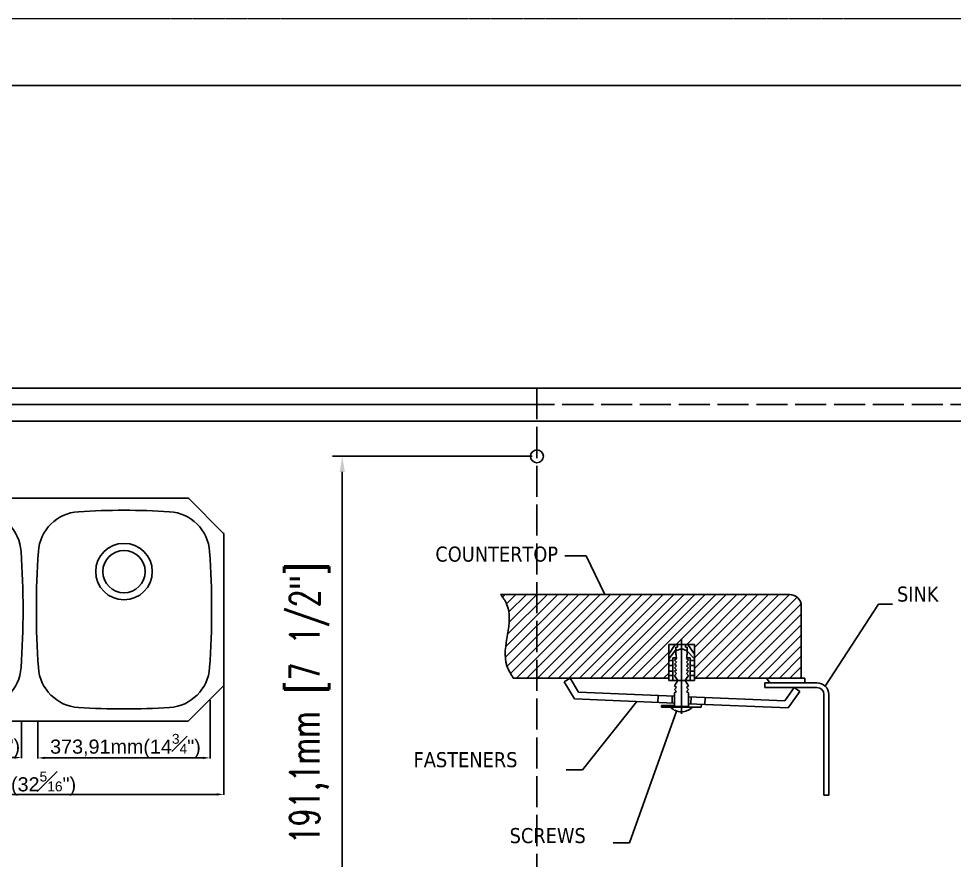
# Model space of a CAD drawing. Header units: millimetres. Extents: x 307 to 1784, y 295 to 1332.
# Drawn here: x 881.5 to 1242.9, y 1006.4 to 1331.8 of the extents above; entities that cross this region are included whole.
import ezdxf

# ---------------------------------------------------------------- set-up
doc = ezdxf.new("R2010")
doc.units = ezdxf.units.MM
for name, pattern in [('ACAD_ISO02W100', [15, 12, -3]), ('ACAD_ISO03W100', [30, 12, -18]), ('DASHED', [0.2, 0.1, -0.1]), ('PHANTOM2', [1.25, 0.625, -0.125, 0.125, -0.125, 0.125, -0.125])]:
    doc.linetypes.add(name, pattern=pattern)
doc.layers.add('CONT', color=7, linetype='Continuous')
for name, color, linetype, lineweight in [('DEFAULT_1', 7, 'ACAD_ISO03W100', 0), ('尺寸標注', 1, 'Continuous', 30), ('文字', 3, 'Continuous', 30), ('虚线', 2, 'ACAD_ISO02W100', 30)]:
    doc.layers.add(name, color=color, linetype=linetype, lineweight=lineweight)
doc.layers.add('裝訂區域', color=6, linetype='PHANTOM2', lineweight=13, plot=False)
doc.styles.add('DIM', font='txt.shx', dxfattribs={"width": 0.7, "bigfont": 'chineset.shx'})
doc.styles.get("Standard").update_dxf_attribs({"font": 'arial.ttf'})
doc.dimstyles.new('ISO-25', dxfattribs={"dimtxt": 2.5, "dimasz": 2.5, "dimexe": 1.25, "dimexo": 0.625, "dimtad": 1, "dimtxsty": 'Standard', "dimcen": 2.5, "dimadec": 0, "dimazin": 0, "dimtfac": 1, "dimtmove": 0, "dimatfit": 3, "dimfxl": 1, "dimarcsym": 0})
doc.dimstyles.new('mm+in(开孔纸尺寸)', dxfattribs={"dimscale": 3, "dimtxt": 3.8, "dimasz": 2, "dimexe": 1.25, "dimexo": 0.625, "dimgap": 2, "dimtad": 1, "dimtxsty": 'DIM', "dimcen": 0, "dimclrd": 256, "dimclre": 256, "dimclrt": 3, "dimadec": 0, "dimazin": 0, "dimtfac": 1, "dimtmove": 0, "dimatfit": 1, "dimfxl": 1, "dimlwd": -1, "dimarcsym": 0})

# ---------------------------------------------------------------- blocks, each defined once
blk = doc.blocks.new('*D27')
at = {"layer": 'Defpoints', "color": 0}
for p in [(1088.3, 1188.97), (601.87, 754.07), (1088.3, 754.07)]:
    blk.add_point(p, dxfattribs=at)
at = {"layer": '尺寸標注', "lineweight": -2}
for p, q in [((1086.43, 1188.97), (598.12, 1188.97)), ((1086.43, 754.07), (598.12, 754.07))]:
    blk.add_line(p, q, dxfattribs=at)
at = {"layer": '尺寸標注'}
blk.add_line((601.87, 1182.97), (601.87, 760.07), dxfattribs=at)
for points in [[(602.87, 1182.97), (600.87, 1182.97), (601.87, 1188.97)], [(600.87, 760.07), (602.87, 760.07), (601.87, 754.07)]]:
    blk.add_solid(points, dxfattribs=at)
at = {"layer": '尺寸標注', "color": 3, "insert": (589.22, 971.52), "char_height": 11.4, "attachment_point": 5, "rotation": 90, "style": 'DIM'}
blk.add_mtext('434,9mm [17 1/8"]', dxfattribs=at)
blk = doc.blocks.new('*D28')
at = {"layer": 'Defpoints', "color": 0}
for p in [(1081.68, 1182.62), (629.14, 760.42), (1081.68, 760.42)]:
    blk.add_point(p, dxfattribs=at)
at = {"layer": '尺寸標注', "lineweight": -2}
for p, q in [((1079.81, 1182.62), (625.39, 1182.62)), ((1079.81, 760.42), (625.39, 760.42))]:
    blk.add_line(p, q, dxfattribs=at)
at = {"layer": '尺寸標注'}
blk.add_line((629.14, 1176.62), (629.14, 766.42), dxfattribs=at)
for points in [[(630.14, 1176.62), (628.14, 1176.62), (629.14, 1182.62)], [(628.14, 766.42), (630.14, 766.42), (629.14, 760.42)]]:
    blk.add_solid(points, dxfattribs=at)
at = {"layer": '尺寸標注', "color": 3, "insert": (616.49, 971.52), "char_height": 11.4, "attachment_point": 5, "rotation": 90, "style": 'DIM'}
blk.add_mtext('422,2mm [16 5/8"]', dxfattribs=at)
blk = doc.blocks.new('efw')
at = {"layer": 'CONT', "lineweight": 25}
h = blk.add_hatch(dxfattribs=at)
h.set_pattern_fill('ANSI31', color=256, scale=0.808315, style=0)
h.set_pattern_definition([(45, (-2535.7435, -4394.8292), (-1.814719, 1.814719), [])])
edge = h.paths.add_edge_path()
edge.add_arc((-1986.41, -4346.4), 4.04, 0, 90)
edge.add_line((-1986.41, -4342.36), (-2086.08, -4342.36))
edge.add_spline(control_points=[(-2086.08, -4342.36), (-2085.3, -4343.42), (-2080.2, -4350.35), (-2087.26, -4362.29), (-2082.56, -4369.84), (-2081.7, -4371.22)], knot_values=[0, 0, 0, 0, 4.788302, 31.211075, 37.135874, 37.135874, 37.135874, 37.135874], degree=3, periodic=0)
edge.add_line((-2081.7, -4371.22), (-2028.11, -4371.22))
edge.add_line((-2028.11, -4371.22), (-2028.11, -4359.65))
edge.add_line((-2028.11, -4359.65), (-2019.24, -4359.65))
edge.add_line((-2019.24, -4359.65), (-2019.24, -4371.22))
edge.add_line((-2019.24, -4371.22), (-1982.37, -4371.22))
edge.add_line((-1982.37, -4371.22), (-1982.37, -4346.4))
at = {"lineweight": 25}
for p, q in [((-2064.15, -4372.49), (-2062.07, -4371.24)), ((-1982.81, -4375.9), (-1984.78, -4374.49)), ((-2031.7, -4377.23), (-2031.8, -4379.65)), ((-2026.85, -4377.43), (-2026.95, -4379.85)), ((-2020.39, -4377.7), (-2020.49, -4380.13)), ((-2015.55, -4377.91), (-2015.65, -4380.33))]:
    blk.add_line(p, q, dxfattribs=at)
at = {"layer": 'CONT', "lineweight": 25}
for p, q in [((-2056.53, -4329.02), (-2063.98, -4329.02)), ((-2050.18, -4342.36), (-2056.53, -4329.02)), ((-2086.08, -4342.36), (-1986.41, -4342.36)), ((-1982.37, -4371.22), (-1982.37, -4346.4)), ((-1974.1, -4374.02), (-1955.69, -4345.68)), ((-1955.69, -4345.68), (-1950.91, -4345.68)), ((-2028.11, -4359.65), (-2019.24, -4359.65)), ((-2025.83, -4359.65), (-2028.11, -4363)), ((-2028.11, -4359.65), (-2028.11, -4372.07)), ((-2025.05, -4359.65), (-2025.05, -4360.54)), ((-2023.67, -4357.69), (-2023.67, -4383.58)), ((-2022.3, -4359.65), (-2022.3, -4360.54)), ((-2021.51, -4359.65), (-2019.24, -4363)), ((-2019.24, -4372.07), (-2019.24, -4359.65)), ((-2028.11, -4364.6), (-2025.63, -4361.48)), ((-2025.05, -4360.54), (-2025.63, -4360.54)), ((-2022.3, -4360.54), (-2021.72, -4360.54)), ((-2019.24, -4364.6), (-2021.72, -4361.95)), ((-2026.62, -4365.14), (-2028.11, -4365.14)), ((-2025.44, -4364.2), (-2026.62, -4364.21)), ((-2026.62, -4364.21), (-2026.62, -4372.07)), ((-2025.41, -4364.44), (-2026.08, -4365.09)), ((-2025.41, -4365.74), (-2026.08, -4365.09)), ((-2025.41, -4365.74), (-2026.08, -4366.39)), ((-2025.41, -4367.05), (-2026.08, -4366.39)), ((-2021.93, -4364.44), (-2021.26, -4365.09)), ((-2021.93, -4365.74), (-2021.26, -4365.09)), ((-2021.93, -4365.74), (-2021.26, -4366.39)), ((-2021.93, -4367.05), (-2021.26, -4366.39)), ((-2021.9, -4364.2), (-2020.73, -4364.21)), ((-2020.73, -4364.21), (-2020.73, -4372.07)), ((-2020.73, -4365.14), (-2019.24, -4365.14)), ((-2026.62, -4366.87), (-2028.11, -4366.87)), ((-2026.62, -4368.89), (-2028.11, -4368.89)), ((-2025.42, -4369.63), (-2026.1, -4370.28)), ((-2025.41, -4367.05), (-2026.08, -4367.7)), ((-2025.41, -4368.35), (-2026.08, -4367.7)), ((-2025.41, -4368.35), (-2026.08, -4369)), ((-2025.41, -4369.65), (-2026.08, -4369)), ((-2021.93, -4367.05), (-2021.26, -4367.7)), ((-2021.93, -4368.35), (-2021.26, -4367.7)), ((-2021.93, -4368.35), (-2021.26, -4369)), ((-2021.93, -4369.65), (-2021.26, -4369)), ((-2021.92, -4369.63), (-2021.25, -4370.28)), ((-2020.73, -4366.87), (-2019.24, -4366.87)), ((-2020.73, -4368.89), (-2019.24, -4368.89)), ((-2028.07, -4371.22), (-2081.7, -4371.22)), ((-2060.6, -4378.44), (-2064.15, -4372.49)), ((-2059.19, -4376.08), (-2062.07, -4371.24)), ((-2026.62, -4370.28), (-2028.11, -4370.28)), ((-2028.11, -4372.07), (-2019.24, -4372.07)), ((-2024.93, -4372.07), (-2026.1, -4370.28)), ((-2024.93, -4372.07), (-2026.1, -4373.86)), ((-2022.41, -4372.07), (-2021.25, -4370.28)), ((-2022.41, -4372.07), (-2021.25, -4373.86)), ((-2020.73, -4370.28), (-2019.24, -4370.28)), ((-1982.37, -4371.22), (-2019.24, -4371.22)), ((-1994.97, -4372.84), (-1976.96, -4372.84)), ((-1994.97, -4372.84), (-1994.97, -4374.46)), ((-1993.23, -4372.84), (-1994.34, -4371.22)), ((-1981.09, -4372.84), (-1993.23, -4372.84)), ((-1982.37, -4371.22), (-1981.09, -4371.22)), ((-1981.09, -4371.22), (-1981.09, -4372.84)), ((-2059.19, -4376.08), (-2026.11, -4377.46)), ((-2025.41, -4375.8), (-2026.11, -4376.29)), ((-2025.42, -4374.51), (-2026.1, -4373.86)), ((-2025.41, -4374.5), (-2026.08, -4375.15)), ((-2025.41, -4375.8), (-2026.08, -4375.15)), ((-2021.93, -4374.5), (-2021.26, -4375.15)), ((-2021.93, -4375.8), (-2021.26, -4375.15)), ((-2021.93, -4375.8), (-2021.23, -4376.29)), ((-2021.92, -4374.51), (-2021.25, -4373.86)), ((-1994.97, -4374.46), (-1976.96, -4374.46)), ((-1988.06, -4379.06), (-1984.78, -4374.49)), ((-1986.85, -4381.54), (-1982.81, -4375.9)), ((-2060.6, -4378.44), (-2026.11, -4379.89)), ((-2026.11, -4376.29), (-2026.11, -4381.08)), ((-2021.23, -4376.29), (-2021.23, -4381.08)), ((-2021.23, -4377.67), (-1988.06, -4379.06)), ((-1974.53, -4376.88), (-1974.53, -4411.58)), ((-1972.92, -4376.88), (-1972.92, -4411.58)), ((-2057.85, -4402.86), (-2039.12, -4379.34)), ((-2026.11, -4380.73), (-2030.53, -4380.73)), ((-2030.53, -4380.73), (-2030.53, -4381.31)), ((-2030.53, -4381.31), (-2016.86, -4381.31)), ((-2026.11, -4381.08), (-2021.23, -4381.08)), ((-2021.23, -4380.09), (-1986.85, -4381.54)), ((-2016.86, -4381.31), (-2016.81, -4380.28)), ((-2041.6, -4428.13), (-2025.38, -4382.59)), ((-2063.46, -4402.86), (-2057.85, -4402.86)), ((-1974.53, -4411.58), (-1972.92, -4411.58)), ((-2047.23, -4428.13), (-2041.6, -4428.13))]:
    blk.add_line(p, q, dxfattribs=at)
for centre, radius, start, end in [((-1986.41, -4346.4), 4.04, 0, 90), ((-2023.67, -4364.34), 3.09, 50.677, 129.323), ((-1976.96, -4376.88), 4.04, 0, 90), ((-1976.96, -4376.88), 2.42, 0, 90), ((-2023.69, -4377.67), 5.2, 224.4662, 315.5338)]:
    blk.add_arc(centre, radius, start, end, dxfattribs=at)
for points, knots in [([(-2086.08, -4342.36), (-2085.3, -4343.42), (-2080.2, -4350.35), (-2087.26, -4362.29), (-2082.56, -4369.84), (-2081.7, -4371.22)], [0, 0, 0, 0, 3.870458, 25.228387, 30.017492, 30.017492, 30.017492, 30.017492]), ([(-2025.63, -4360.54), (-2025.64, -4361.35), (-2025.65, -4362.66), (-2025.48, -4363.95), (-2025.41, -4364.44)], [0.304732, 0.304732, 0.304732, 0.304732, 3.312565, 5.150382, 5.150382, 5.150382, 5.150382]), ([(-2021.72, -4360.54), (-2021.71, -4361.35), (-2021.7, -4362.66), (-2021.87, -4363.95), (-2021.93, -4364.44)], [0.304732, 0.304732, 0.304732, 0.304732, 3.312565, 5.150382, 5.150382, 5.150382, 5.150382])]:
    blk.add_open_spline(points, degree=3, knots=knots, dxfattribs=at)
at = {"layer": 'CONT', "char_height": 5.1975, "width": 14.8643, "attachment_point": 1}
for s, insert in [('{\\fTahoma|b0|i0|c0|p34;COUNTERTOP\\P }', (-2108.59, -4325.83)), ('{\\fTahoma|b0|i0|c0|p34;\\PSINK', (-1949.36, -4330.96)), ('{\\fTahoma|b0|i0|c0|p34;\\PFASTENERS\\P }', (-2116.11, -4388.12)), ('{\\fTahoma|b0|i0|c0|p34;SCREWS', (-2082.97, -4422.99))]:
    blk.add_mtext(s, dxfattribs=dict(at, insert=insert))
blk = doc.blocks.new('*D33')
at = {"layer": 'Defpoints', "color": 0}
for p in [(1081.68, 1162.62), (1006.49, 971.52), (1310.8, 971.52)]:
    blk.add_point(p, dxfattribs=at)
at = {"layer": '尺寸標注', "lineweight": -2}
for p, q in [((1079.81, 1162.62), (1002.74, 1162.62)), ((1308.93, 971.52), (1002.74, 971.52))]:
    blk.add_line(p, q, dxfattribs=at)
at = {"layer": '尺寸標注'}
blk.add_line((1006.49, 1156.62), (1006.49, 977.52), dxfattribs=at)
for points in [[(1007.49, 1156.62), (1005.49, 1156.62), (1006.49, 1162.62)], [(1005.49, 977.52), (1007.49, 977.52), (1006.49, 971.52)]]:
    blk.add_solid(points, dxfattribs=at)
at = {"layer": '尺寸標注', "color": 3, "insert": (993.84, 1067.07), "char_height": 11.4, "attachment_point": 5, "rotation": 90, "style": 'DIM'}
blk.add_mtext('191,1mm [7 1/2"]', dxfattribs=at)
blk = doc.blocks.new('*D37')
at = {"layer": 'Defpoints', "color": 0}
for p in [(1081.68, 1176.18), (659.81, 766.68), (1081.68, 766.68)]:
    blk.add_point(p, dxfattribs=at)
at = {"layer": '尺寸標注', "lineweight": -2}
for p, q in [((1079.81, 1176.18), (656.06, 1176.18)), ((1079.81, 766.68), (656.06, 766.68))]:
    blk.add_line(p, q, dxfattribs=at)
at = {"layer": '尺寸標注'}
blk.add_line((659.81, 1170.18), (659.81, 772.68), dxfattribs=at)
for points in [[(660.81, 1170.18), (658.81, 1170.18), (659.81, 1176.18)], [(658.81, 772.68), (660.81, 772.68), (659.81, 766.68)]]:
    blk.add_solid(points, dxfattribs=at)
at = {"layer": '尺寸標注', "color": 3, "insert": (647.16, 971.43), "char_height": 11.4, "attachment_point": 5, "rotation": 90, "style": 'DIM'}
blk.add_mtext('409,5mm [16 1/8"]', dxfattribs=at)
blk = doc.blocks.new('*D3')
at = {"lineweight": -2}
for p, q in [((3716.8, -287.4), (3716.8, -680.7)), ((2892.2, -429.5), (2892.2, -680.7)), ((2907.2, -679.5), (3701.8, -679.5))]:
    blk.add_line(p, q, dxfattribs=at)
for points in [[(2907.2, -677), (2907.2, -682), (2892.2, -679.5)], [(3701.8, -677), (3701.8, -682), (3716.8, -679.5)]]:
    blk.add_solid(points)
at = {"layer": 'Defpoints', "color": 0}
for p in [(3716.8, -286.8), (2892.2, -428.9), (3716.8, -679.5)]:
    blk.add_point(p, dxfattribs=at)
at = {"color": 0, "insert": (3264, -656.5), "char_height": 30, "attachment_point": 5}
blk.add_mtext('820mm(32{\\H0.7x;\\S5#16;\\H1.4286x;")}', dxfattribs=at)
blk = doc.blocks.new('*D4')
at = {"lineweight": -2}
for p, q in [((2921.5, -479.2), (2921.5, -602.5)), ((3287, -524.5), (3287, -602.5)), ((2936.5, -601.2), (3272, -601.2))]:
    blk.add_line(p, q, dxfattribs=at)
for points in [[(2936.5, -598.7), (2936.5, -603.7), (2921.5, -601.2)], [(3272, -598.7), (3272, -603.7), (3287, -601.2)]]:
    blk.add_solid(points)
at = {"layer": 'Defpoints', "color": 0}
for p in [(2921.5, -478.5), (3287, -523.9), (3287, -601.2)]:
    blk.add_point(p, dxfattribs=at)
at = {"color": 0, "insert": (3124, -575.7), "char_height": 30, "attachment_point": 5}
blk.add_mtext('373,91mm(14{\\H0.7x;\\S3#4;\\H1.4286x;")}', dxfattribs=at)
blk = doc.blocks.new('*D5')
at = {"lineweight": -2}
for p, q in [((3687.4, -479.2), (3687.4, -603.2)), ((3321.9, -524.5), (3321.9, -603.2)), ((3336.9, -601.9), (3672.4, -601.9))]:
    blk.add_line(p, q, dxfattribs=at)
for points in [[(3336.9, -599.4), (3336.9, -604.4), (3321.9, -601.9)], [(3672.4, -599.4), (3672.4, -604.4), (3687.4, -601.9)]]:
    blk.add_solid(points)
at = {"layer": 'Defpoints', "color": 0}
for p in [(3687.4, -478.5), (3321.9, -523.9), (3687.4, -601.9)]:
    blk.add_point(p, dxfattribs=at)
at = {"color": 0, "insert": (3507.8, -576.4), "char_height": 30, "attachment_point": 5}
blk.add_mtext('373,91mm(14{\\H0.7x;\\S3#4;\\H1.4286x;")}', dxfattribs=at)
blk = doc.blocks.new('*D7')
at = {"lineweight": -2}
for p, q in [((2968.8, -49.7), (2770.4, -49.7)), ((2771.7, -64.7), (2771.7, -508.6)), ((2967.2, -523.6), (2770.4, -523.6))]:
    blk.add_line(p, q, dxfattribs=at)
for points in [[(2769.2, -64.7), (2774.2, -64.7), (2771.7, -49.7)], [(2769.2, -508.6), (2774.2, -508.6), (2771.7, -523.6)]]:
    blk.add_solid(points)
at = {"layer": 'Defpoints', "color": 0}
for p in [(2969.4, -49.7), (2771.7, -523.6), (2967.8, -523.6)]:
    blk.add_point(p, dxfattribs=at)
at = {"color": 0, "insert": (2748.7, -280.5), "char_height": 30, "attachment_point": 5, "rotation": 90}
blk.add_mtext('470mm(18{\\H0.7x;\\S1#2;\\H1.4286x;")}', dxfattribs=at)
blk = doc.blocks.new('*D6')
at = {"lineweight": -2}
for p, q in [((2941.1, -75.7), (2830.1, -75.7)), ((2831.4, -90.7), (2831.4, -482.9)), ((2941.1, -497.9), (2830.1, -497.9))]:
    blk.add_line(p, q, dxfattribs=at)
for points in [[(2828.9, -90.7), (2833.9, -90.7), (2831.4, -75.7)], [(2828.9, -482.9), (2833.9, -482.9), (2831.4, -497.9)]]:
    blk.add_solid(points)
at = {"layer": 'Defpoints', "color": 0}
for p in [(2941.7, -75.7), (2831.4, -497.9), (2941.7, -497.9)]:
    blk.add_point(p, dxfattribs=at)
at = {"color": 0, "insert": (2805.9, -306.7), "char_height": 30, "attachment_point": 5, "rotation": 90}
blk.add_mtext('422,2mm(16{\\H0.7x;\\S5#8;}")', dxfattribs=at)
blk = doc.blocks.new('4w')
for p, q in [((2966.552, -50.827), (2893.349, -124.03)), ((3639.575, -49.655), (2969.38, -49.655)), ((3715.606, -124.03), (3642.403, -50.827)), ((2892.177, -126.858), (2892.177, -446.652)), ((3716.777, -446.652), (3716.777, -126.858)), ((2893.349, -449.481), (2966.552, -522.684)), ((3642.403, -522.684), (3715.606, -449.481)), ((2969.38, -523.855), (3639.575, -523.855))]:
    blk.add_line(p, q)
for centre, radius in [((3104.277, -205.951), 60), ((3504.677, -205.951), 60), ((3104.277, -205.951), 45), ((3504.677, -205.951), 45)]:
    blk.add_circle(centre, radius)
for centre, radius, start, end in [((2969.38, -53.655), 4, 90, 135), ((3639.575, -53.655), 4, 45, 90), ((3013.289, -169.694), 91.1, 93.699915, 176.074643), ((3104.277, -1576.755), 1501.1, 86.300085, 93.699915), ((3195.266, -169.694), 91.1, 3.925357, 86.300085), ((3413.689, -169.694), 91.1, 93.699915, 176.074643), ((3504.677, -1576.755), 1501.1, 86.300085, 93.699915), ((3595.666, -169.694), 91.1, 3.925357, 86.300085), ((2896.177, -126.858), 4, 135, 180), ((3712.777, -126.858), 4, 0, 45), ((4719.277, -286.755), 1801.1, 176.074643, 183.925357), ((1489.277, -286.755), 1801.1, 356.074643, 3.925357), ((5119.677, -286.755), 1801.1, 176.074643, 183.925357), ((1889.677, -286.755), 1801.1, 356.074643, 3.925357), ((3013.289, -403.816), 91.1, 183.925357, 266.300085), ((3195.266, -403.816), 91.1, 273.699915, 356.074643), ((3413.689, -403.816), 91.1, 183.925357, 266.300085), ((3595.666, -403.816), 91.1, 273.699915, 356.074643), ((2896.177, -446.652), 4, 180, 225), ((3712.777, -446.652), 4, 315, 0), ((3104.277, 1003.245), 1501.1, 266.300085, 273.699915), ((3504.677, 1003.245), 1501.1, 266.300085, 273.699915), ((2969.38, -519.855), 4, 225, 270), ((3639.575, -519.855), 4, 270, 315)]:
    blk.add_arc(centre, radius, start, end)
for base, p1, p2, text, picture, middle in [((2771.674, -523.551), (2969.38, -49.655), (2967.849, -523.551), '470mm(18{\\H0.7x;\\S1#2;\\H1.4286x;")}', '*D7', (2771.674, -280.507)), ((2831.391, -497.855), (2941.723, -75.655), (2941.723, -497.855), '422,2mm(16{\\H0.7x;\\S5#8;}")', '*D6', (2831.391, -306.651))]:
    dim = blk.add_linear_dim(base=base, p1=p1, p2=p2, angle=90, text=text, dimstyle='ISO-25')
    dim.commit()
    dim.dimension.update_dxf_attribs({"geometry": picture, "text_midpoint": middle, "dimtype": 128})
for base, p1, p2, text, picture, middle in [((3716.777, -679.499), (2892.177, -428.89), (3716.777, -286.755), '820mm(32{\\H0.7x;\\S5#16;\\H1.4286x;")}', '*D3', (3263.988, -679.499)), ((3287.007, -601.204), (2921.548, -478.534), (3287.007, -523.855), '373,91mm(14{\\H0.7x;\\S3#4;\\H1.4286x;")}', '*D4', (3123.971, -601.204)), ((3687.407, -601.949), (3321.948, -523.855), (3687.407, -478.534), '373,91mm(14{\\H0.7x;\\S3#4;\\H1.4286x;")}', '*D5', (3507.833, -601.949))]:
    dim = blk.add_linear_dim(base=base, p1=p1, p2=p2, text=text, dimstyle='ISO-25')
    dim.commit()
    dim.dimension.update_dxf_attribs({"geometry": picture, "text_midpoint": middle, "dimtype": 128})

msp = doc.modelspace()

# ---------------------------------------------------------------- linework, layer by layer
for p, q in [((341.038, 1305.962), (1749.18, 1305.962)), ((881.482, 1188.968), (1281.882, 1188.968))]:
    msp.add_line(p, q)
msp.add_circle((1081.682, 1162.618), 2.5)
msp.add_arc((881.482, -318.482), 1507.45, 90, 93.699915)
at = {"layer": 'DEFAULT_1', "color": 1, "linetype": 'DASHED'}
msp.add_arc((881.482, -318.482), 1501.1, 90, 93.699915, dxfattribs=at)
at = {"layer": '文字'}
msp.add_lwpolyline([(1378.339, 1173.062, 0.0161453), (1281.882, 1176.178), (881.482, 1176.178, 0.0161453), (785.024, 1173.062, 0.3757494), (705.942, 1094.291, 0.0342686), (705.942, 848.565, 0.3757494), (785.024, 769.793, 0.0161453), (881.482, 766.678), (1281.882, 766.678, 0.0161453), (1378.339, 769.793, 0.3757494), (1457.421, 848.565, 0.0342686), (1457.421, 1094.291, 0.3757494)], format="xyb", close=True, dxfattribs=at)
at = {"layer": '虚线'}
for p, q in [((1081.682, 1188.968), (1081.682, 754.068)), ((881.482, 1182.618), (1281.882, 1182.618))]:
    msp.add_line(p, q, dxfattribs=at)
at = {"layer": '裝訂區域'}
msp.add_lwpolyline([(306.654, 295.37), (1783.563, 295.37), (1783.563, 1331.797), (306.654, 1331.797)], close=True, dxfattribs=at)

# ---------------------------------------------------------------- block references
for name, p, xscale, yscale, zscale in [('4w', (284.635, 1155.521), 0.1819063265997712, 0.1819063265997712, 0.1819063265997712), ('efw', (3404.068, 5972.662), 1.119999999999998, 1.119999999999998, 1.119999999999998)]:
    msp.add_blockref(name, p, dxfattribs=dict(xscale=xscale, yscale=yscale, zscale=zscale))

# ---------------------------------------------------------------- dimensions: what is measured, and where the dimension line sits
at = {"layer": '尺寸標注'}
for base, p1, p2, picture, middle in [((601.869, 754.068), (1088.302, 1188.968), (1088.302, 754.068), '*D27', (601.869, 971.518)), ((629.142, 760.418), (1081.682, 1182.618), (1081.682, 760.418), '*D28', (629.142, 971.518)), ((1006.489, 971.515), (1081.682, 1162.618), (1310.802, 971.515), '*D33', (1006.489, 1067.067))]:
    dim = msp.add_linear_dim(base=base, p1=p1, p2=p2, angle=90, dimstyle='mm+in(开孔纸尺寸)', override={"dimpost": 'mm', "dimtofl": 0}, dxfattribs=at)
    dim.commit()
    dim.dimension.update_dxf_attribs({"geometry": picture, "text_midpoint": middle, "dimtype": 160})
dim = msp.add_linear_dim(base=(659.813, 766.678), p1=(1081.682, 1176.178), p2=(1081.682, 766.678), angle=90, dimstyle='mm+in(开孔纸尺寸)', override={"dimpost": 'mm', "dimtofl": 0}, dxfattribs=at)
dim.commit()
dim.dimension.update_dxf_attribs({"geometry": '*D37', "text_midpoint": (647.163, 971.428)})

doc.saveas('drawing.dxf')
